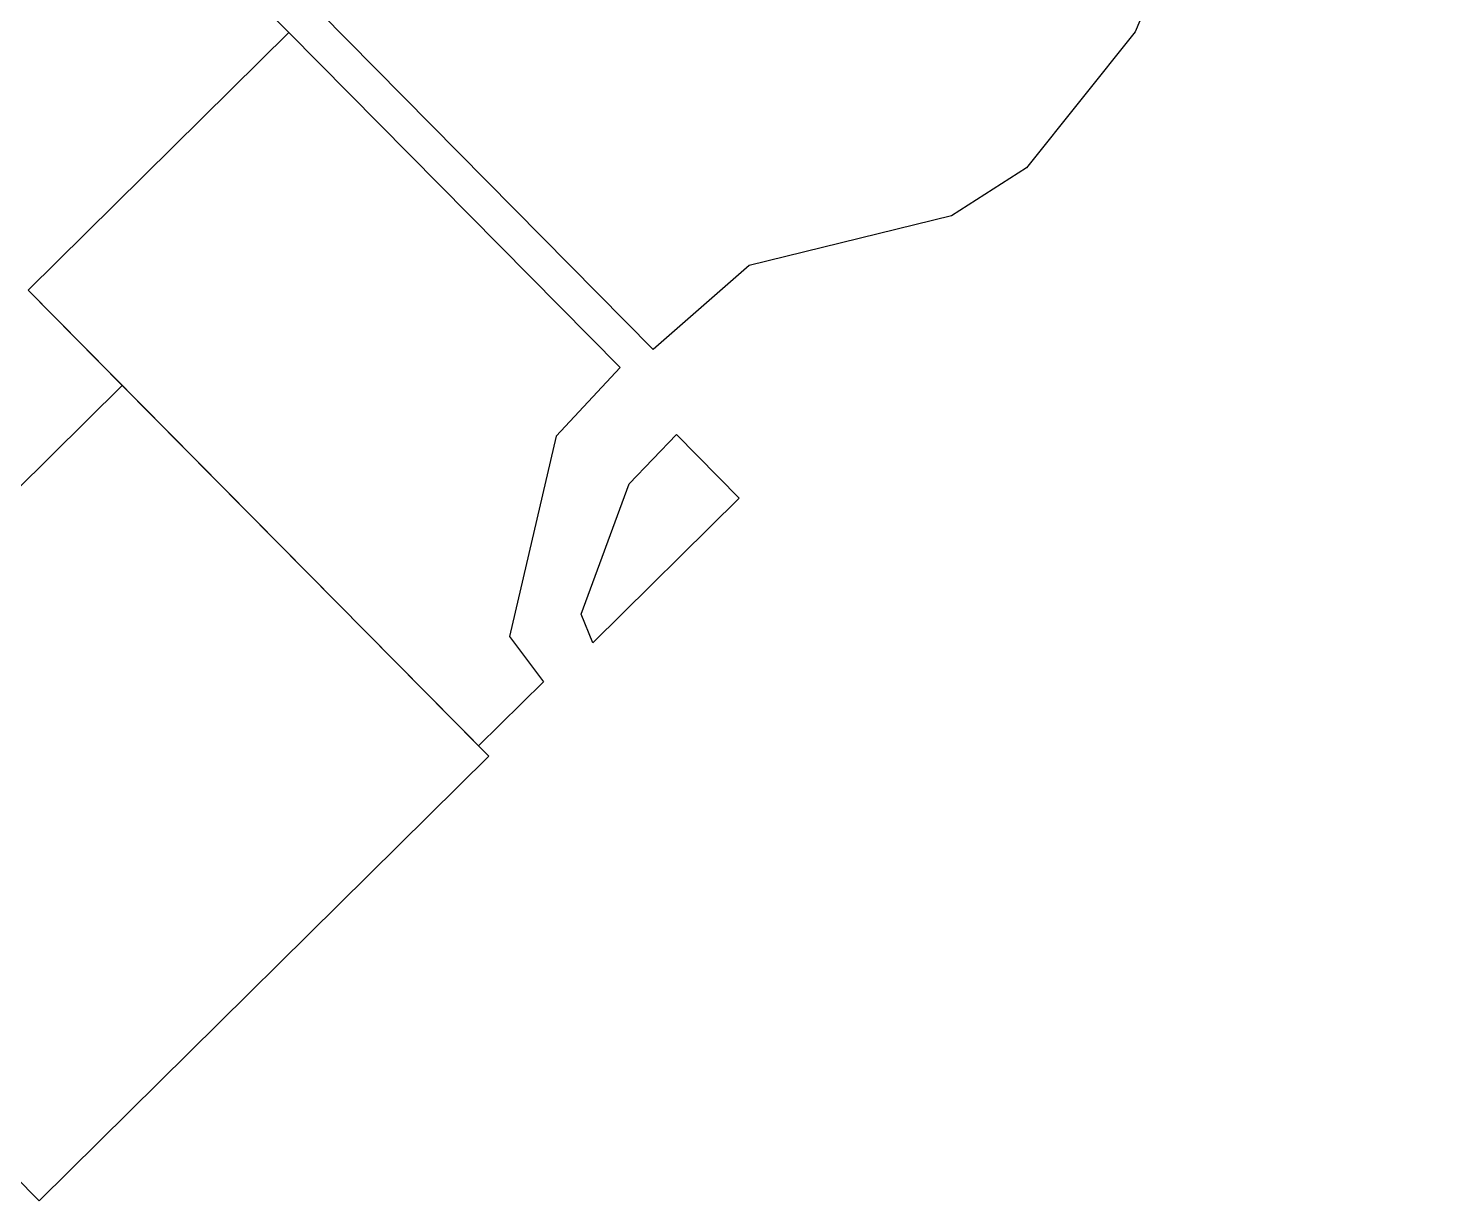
# Model space of a CAD drawing. Header units: metres. Extents: x 5590187 to 5598444, y 6961268 to 6971080.
# Drawn here: x 5597471 to 5598444, y 6967101 to 6967911 of the extents above; entities that cross this region are included whole.
import ezdxf

# ---------------------------------------------------------------- set-up
doc = ezdxf.new("R2010")
doc.units = ezdxf.units.M
doc.layers.add('zz_catastro_fontana', color=7, linetype='Continuous')

msp = doc.modelspace()

# ---------------------------------------------------------------- linework, layer by layer
at = {"layer": 'zz_catastro_fontana'}
for points in [[(5597941.5, 6968188.11), (5598021.67, 6968126.93), (5598079.85, 6968121.88), (5598164.02, 6968151.25), (5598215.53, 6968186.48), (5598249.72, 6968305.67), (5598328.9, 6968357.71), (5598374.63, 6968360.14), (5598443.49, 6968319.22), (5598443.73, 6968240.62), (5598417.67, 6968181.78), (5598304.43, 6968077.71), (5598281.65, 6968017.26), (5598235.34, 6967908.29), (5598160.35, 6967814.35), (5598108.49, 6967781.11), (5597968.86, 6967746.93), (5597902.63, 6967688.93), (5597672.28, 6967921.86), (5597941.5, 6968188.11)], [(5597650.98, 6967907.84), (5597470.92, 6967729.77), (5597535.89, 6967664.07), (5597289.43, 6967420.34), (5597185.65, 6967625.21), (5597172.82, 6967639.58), (5597548.69, 6968011.28), (5597650.98, 6967907.84)], [(5597650.98, 6967907.84), (5597879.85, 6967676.41), (5597835.46, 6967628.93), (5597803.35, 6967490.6), (5597826.76, 6967459.47), (5597782, 6967415.21), (5597470.92, 6967729.77), (5597650.98, 6967907.84)], [(5597233.21, 6967364.75), (5597253.72, 6967334.54), (5597312.88, 6967374.07), (5597289.43, 6967420.34), (5597535.89, 6967664.07), (5597789.03, 6967408.1), (5597478.48, 6967100.99), (5597306.2, 6967275.19), (5597256.43, 6967225.97), (5597182.6, 6967300.63), (5597033.28, 6967152.97), (5597026.25, 6967160.08), (5597233.21, 6967364.75)], [(5597860.94, 6967486.25), (5597852.7, 6967506.2), (5597886.03, 6967596.23), (5597918.57, 6967630.14), (5597962.02, 6967586.21), (5597860.94, 6967486.25)]]:
    msp.add_lwpolyline(points, close=True, dxfattribs=at)

doc.saveas('drawing.dxf')
